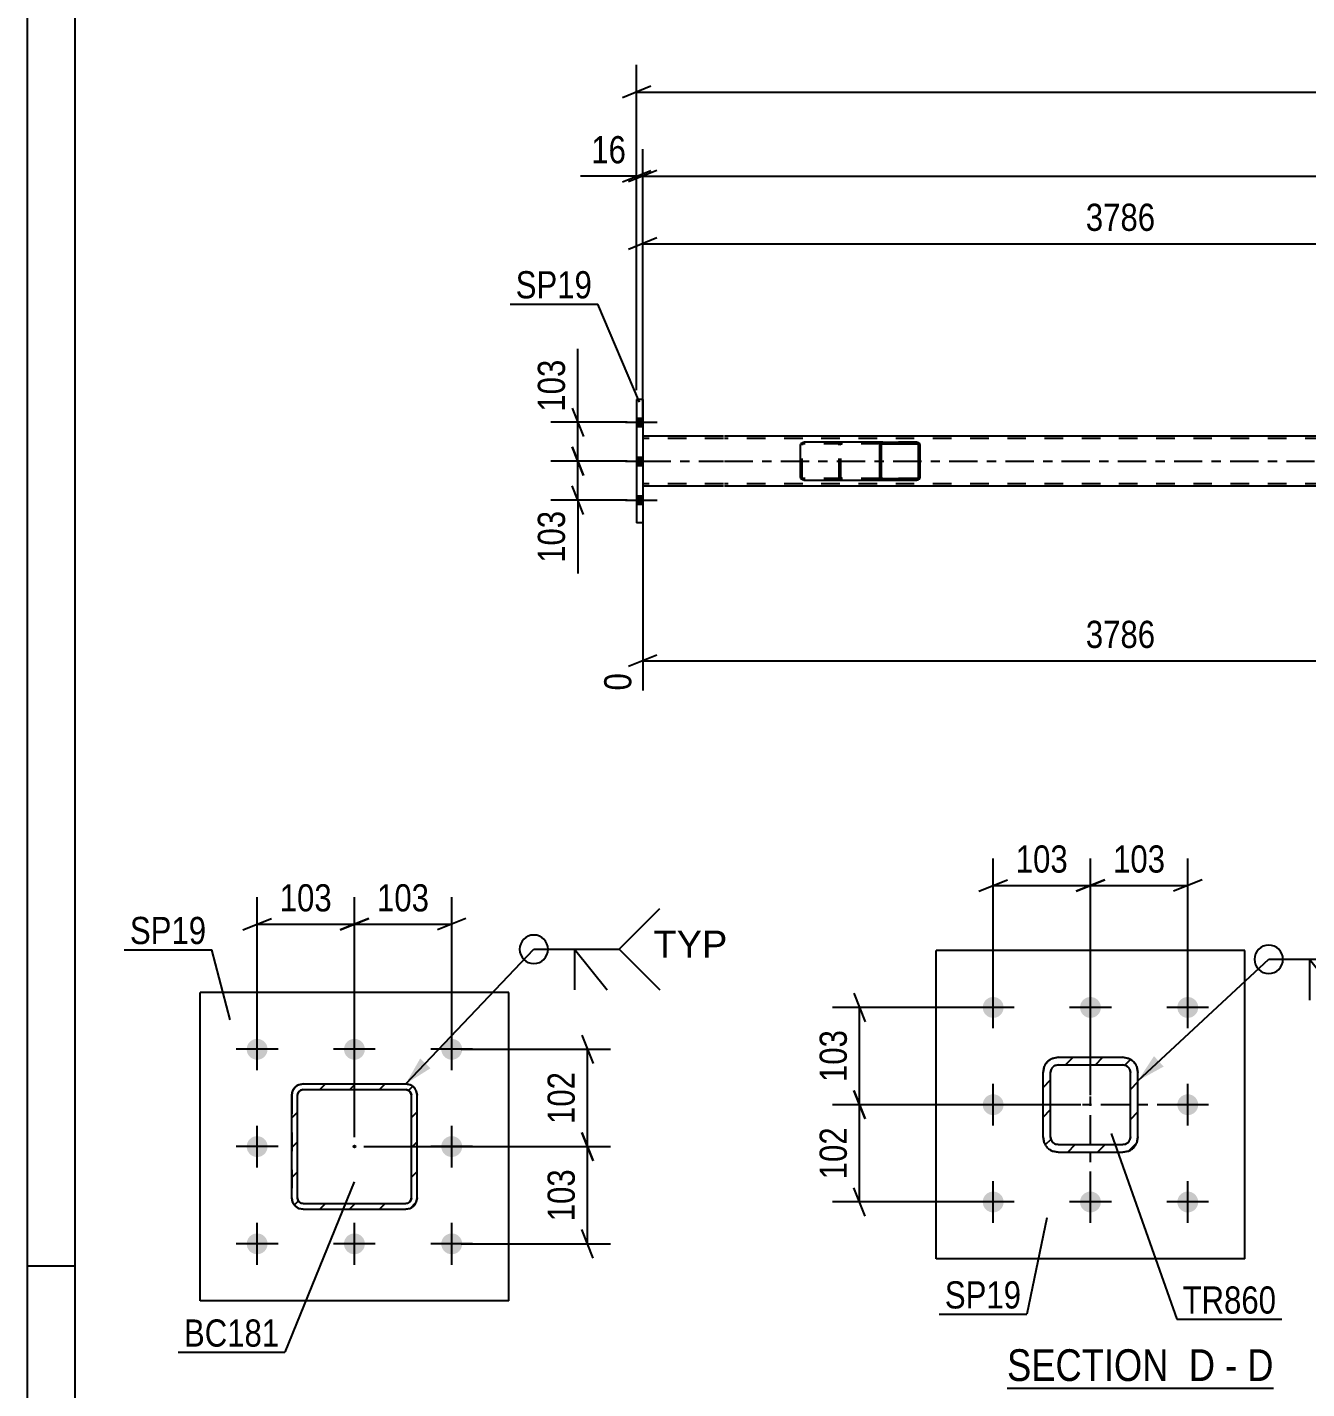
# Model space of a CAD drawing. Header units: millimetres. Extents: x 0 to 841, y 0 to 594.
# Drawn here: x 0 to 134.8, y 136.1 to 279.5 of the extents above; entities that cross this region are included whole.
import ezdxf

# ---------------------------------------------------------------- set-up
doc = ezdxf.new("R2010")
doc.units = ezdxf.units.MM
doc.linetypes.add('DXK_LINE_DOT2', pattern=[3.9198, 1.9599, -1.9599])
doc.linetypes.add('DXK_LINE_DOT3', pattern=[5.9187, 2.979, -0.9799, 0.9799, -0.9799])
doc.styles.add('Arial', font='ARIAL.TTF', dxfattribs={"height": 0.2})
doc.styles.add('Arial Narrow', font='ARIALN.TTF', dxfattribs={"height": 0.2})

# ---------------------------------------------------------------- blocks, each defined once
blk = doc.blocks.new('Unknown-815137657-1135')
at = {"color": 5, "linetype": 'Continuous'}
for p, q in [((0, 594), (0, 0)), ((5, 589), (5, 5)), ((5, 149), (0, 149))]:
    blk.add_line(p, q, dxfattribs=at)
blk = doc.blocks.new('Unknown-815137657-14 - 2077')
at = {"color": 6, "linetype": 'Continuous'}
blk.add_line((103.22, 136.15), (131.29, 136.15), dxfattribs=at)
at = {"color": 0, "linetype": 'Continuous'}
for points in [[(121.32, 136.9), (121.32, 140.4), (103.22, 140.4), (103.22, 136.9)], [(125.14, 136.9), (125.14, 140.4), (122.37, 140.4), (122.37, 136.9)], [(127.47, 136.9), (127.47, 140.4), (126.19, 140.4), (126.19, 136.9)], [(131.29, 136.9), (131.29, 140.4), (128.52, 140.4), (128.52, 136.9)]]:
    blk.add_wipeout(points, dxfattribs=at)
at = {"color": 7, "linetype": 'Continuous', "style": 'Arial Narrow'}
for s, p in [('SECTION ', (103.22, 136.9)), ('D', (122.37, 136.9)), ('D', (128.52, 136.9)), ('-', (126.19, 136.9))]:
    blk.add_text(s, height=3.34, dxfattribs=at).set_placement(p)
blk = doc.blocks.new('Part-815137657-5947 - 5882')
at = {"color": 2, "linetype": 'Continuous'}
for p, q in [((64.84, 240.32), (64.2, 240.32)), ((64.2, 240.32), (64.2, 227.32)), ((64.84, 240.32), (64.84, 227.32)), ((64.84, 227.32), (64.2, 227.32))]:
    blk.add_line(p, q, dxfattribs=at)
blk = doc.blocks.new('Part-815137657-5940 - 5882')
at = {"linetype": 'Continuous'}
h = blk.add_hatch(dxfattribs=at)
h.set_pattern_fill('', scale=0.7, style=0, pattern_type=0)
h.set_pattern_definition([(45, (94.0427, 235.6187), (-1.57154, 1.57154), [])])
h.paths.add_polyline_path([(94.07, 235.5), (94.04, 235.62), (93.97, 235.72), (93.86, 235.79), (93.73, 235.82), (90.15, 235.82), (90.02, 235.79), (89.91, 235.72), (89.84, 235.62), (89.81, 235.5), (89.81, 232.14), (89.84, 232.01), (89.91, 231.91), (90.02, 231.84), (90.15, 231.82), (93.73, 231.82), (93.86, 231.84), (93.97, 231.91), (94.04, 232.01), (94.07, 232.14)])
h.paths.add_polyline_path([(93.89, 232.08), (93.85, 232.02), (93.79, 231.99), (93.73, 231.98), (90.15, 231.98), (90.09, 231.99), (90.03, 232.02), (90, 232.08), (89.98, 232.14), (89.98, 235.5), (90, 235.56), (90.03, 235.61), (90.09, 235.64), (90.15, 235.66), (93.73, 235.66), (93.79, 235.64), (93.85, 235.61), (93.89, 235.56), (93.9, 235.5), (93.9, 232.14)])
at = {"color": 2, "linetype": 'Continuous'}
for p, q in [((81.46, 235.5), (81.49, 235.62)), ((81.46, 232.14), (81.46, 235.5)), ((81.67, 235.79), (81.8, 235.82)), ((90.15, 235.82), (81.8, 235.82)), ((89.84, 235.62), (89.81, 235.5)), ((89.81, 232.14), (89.81, 235.5)), ((89.98, 235.5), (90, 235.56)), ((89.98, 232.14), (89.98, 235.5)), ((90, 235.56), (90.03, 235.61)), ((90.15, 235.82), (90.02, 235.79)), ((90.03, 235.61), (90.09, 235.64)), ((90.09, 235.64), (90.15, 235.66)), ((90.15, 235.82), (93.73, 235.82)), ((90.15, 235.66), (93.73, 235.66)), ((93.86, 235.79), (93.73, 235.82)), ((93.73, 235.66), (93.79, 235.64)), ((93.79, 235.64), (93.85, 235.61)), ((93.85, 235.61), (93.89, 235.56)), ((93.89, 235.56), (93.9, 235.5)), ((93.9, 232.14), (93.9, 235.5)), ((94.07, 235.5), (94.04, 235.62)), ((94.07, 232.14), (94.07, 235.5)), ((81.49, 232.01), (81.46, 232.14)), ((81.8, 231.82), (81.67, 231.84)), ((81.8, 231.82), (90.15, 231.82)), ((89.81, 232.14), (89.84, 232.01)), ((90, 232.08), (89.98, 232.14)), ((90.03, 232.02), (90, 232.08)), ((90.02, 231.84), (90.15, 231.82)), ((90.09, 231.99), (90.03, 232.02)), ((90.15, 231.98), (90.09, 231.99)), ((90.15, 231.98), (93.73, 231.98)), ((90.15, 231.82), (93.73, 231.82)), ((93.79, 231.99), (93.73, 231.98)), ((93.73, 231.82), (93.86, 231.84)), ((93.85, 232.02), (93.79, 231.99)), ((93.89, 232.08), (93.85, 232.02)), ((93.9, 232.14), (93.89, 232.08)), ((94.04, 232.01), (94.07, 232.14))]:
    blk.add_line(p, q, dxfattribs=at)
at = {"color": 7, "linetype": 'DXK_LINE_DOT2'}
for p, q in [((81.65, 235.56), (81.63, 235.5)), ((81.63, 232.14), (81.63, 235.5)), ((81.68, 235.61), (81.65, 235.56)), ((81.74, 235.64), (81.68, 235.61)), ((81.8, 235.66), (81.74, 235.64)), ((93.73, 235.66), (81.8, 235.66)), ((85.38, 235.82), (85.51, 235.79)), ((85.44, 235.64), (85.38, 235.66)), ((85.5, 235.61), (85.44, 235.64)), ((85.54, 235.56), (85.5, 235.61)), ((85.55, 235.5), (85.54, 235.56)), ((85.55, 232.14), (85.55, 235.5)), ((85.69, 235.62), (85.72, 235.5)), ((85.72, 232.14), (85.72, 235.5)), ((93.73, 235.82), (90.15, 235.82)), ((81.63, 232.14), (81.65, 232.08)), ((81.65, 232.08), (81.68, 232.02)), ((81.68, 232.02), (81.74, 231.99)), ((81.74, 231.99), (81.8, 231.98)), ((93.73, 231.98), (81.8, 231.98)), ((85.38, 231.98), (85.44, 231.99)), ((85.51, 231.84), (85.38, 231.82)), ((85.44, 231.99), (85.5, 232.02)), ((85.5, 232.02), (85.54, 232.08)), ((85.54, 232.08), (85.55, 232.14)), ((85.72, 232.14), (85.69, 232.01)), ((90.15, 231.82), (93.73, 231.82))]:
    blk.add_line(p, q, dxfattribs=at)
at = {"color": 2, "linetype": 'Continuous'}
for centre, start, end in [((81.79, 235.48), 110.7583, 155.68), ((90.14, 235.48), 110.7583, 155.68), ((93.74, 235.48), 24.32, 69.2417), ((81.79, 232.15), 204.32, 249.2417), ((90.14, 232.15), 204.32, 249.2417), ((93.74, 232.15), 290.7583, 335.68)]:
    blk.add_arc(centre, 0.331, start, end, dxfattribs=at)
at = {"color": 7, "linetype": 'DXK_LINE_DOT2'}
for centre, start, end in [((85.39, 235.48), 24.32, 69.2417), ((85.39, 232.15), 290.7583, 335.68)]:
    blk.add_arc(centre, 0.331, start, end, dxfattribs=at)
blk = doc.blocks.new('Part-815137657-6059 - 5882')
at = {"color": 2, "linetype": 'Continuous'}
for p, q in [((73.36, 236.46), (64.84, 236.46)), ((164.71, 236.46), (73.46, 236.46)), ((73.36, 231.18), (64.84, 231.18)), ((164.71, 231.18), (73.46, 231.18))]:
    blk.add_line(p, q, dxfattribs=at)
at = {"color": 7, "linetype": 'DXK_LINE_DOT2'}
for p, q in [((64.84, 236.46), (64.84, 231.18)), ((73.36, 236.22), (64.84, 236.22)), ((732.38, 236.22), (73.46, 236.22)), ((73.36, 231.42), (64.84, 231.42)), ((732.38, 231.42), (73.46, 231.42))]:
    blk.add_line(p, q, dxfattribs=at)
at = {"color": 7, "linetype": 'DXK_LINE_DOT3'}
for p, q in [((64.84, 233.82), (73.36, 233.82)), ((73.46, 233.82), (732.38, 233.82))]:
    blk.add_line(p, q, dxfattribs=at)
blk = doc.blocks.new('Bolt-815137657-6135 - 5882')
at = {"linetype": 'Continuous'}
for points in [[(64.84, 237.48), (64.84, 238.36), (64.2, 238.36), (64.2, 237.48)], [(64.84, 237.48), (64.84, 238.36), (64.2, 238.36), (64.2, 237.48)], [(64.84, 237.48), (64.84, 238.36), (64.2, 238.36), (64.2, 237.48)], [(64.84, 233.38), (64.84, 234.26), (64.2, 234.26), (64.2, 233.38)], [(64.84, 233.38), (64.84, 234.26), (64.2, 234.26), (64.2, 233.38)], [(64.84, 229.28), (64.84, 230.16), (64.2, 230.16), (64.2, 229.28)], [(64.84, 229.28), (64.84, 230.16), (64.2, 230.16), (64.2, 229.28)], [(64.84, 229.28), (64.84, 230.16), (64.2, 230.16), (64.2, 229.28)]]:
    blk.add_hatch(color=1, dxfattribs=at).paths.add_polyline_path(points)
at = {"color": 1, "linetype": 'Continuous'}
for p, q in [((64.2, 238.36), (64.84, 238.36)), ((64.2, 238.36), (64.84, 238.36)), ((64.2, 238.36), (64.84, 238.36)), ((63.04, 237.92), (66.36, 237.92)), ((63.04, 237.92), (66.36, 237.92)), ((63.04, 237.92), (66.36, 237.92)), ((64.2, 237.48), (64.84, 237.48)), ((64.2, 237.48), (64.84, 237.48)), ((64.2, 237.48), (64.84, 237.48)), ((64.2, 234.26), (64.84, 234.26)), ((64.2, 234.26), (64.84, 234.26)), ((63.04, 233.82), (66.36, 233.82)), ((63.04, 233.82), (66.36, 233.82)), ((64.2, 233.38), (64.84, 233.38)), ((64.2, 233.38), (64.84, 233.38)), ((63.04, 229.72), (66.36, 229.72)), ((63.04, 229.72), (66.36, 229.72)), ((63.04, 229.72), (66.36, 229.72)), ((64.2, 230.16), (64.84, 230.16)), ((64.2, 230.16), (64.84, 230.16)), ((64.2, 230.16), (64.84, 230.16)), ((64.2, 229.28), (64.84, 229.28)), ((64.2, 229.28), (64.84, 229.28)), ((64.2, 229.28), (64.84, 229.28))]:
    blk.add_line(p, q, dxfattribs=at)
blk = doc.blocks.new('Part-815137657-7294 - 7244')
at = {"color": 2, "linetype": 'Continuous'}
for p, q in [((50.72, 177.85), (18.22, 177.85)), ((18.22, 145.35), (18.22, 177.85)), ((50.72, 145.35), (50.72, 177.85)), ((50.72, 145.35), (18.22, 145.35))]:
    blk.add_line(p, q, dxfattribs=at)
blk = doc.blocks.new('Bolt-815137657-7296 - 7244')
at = {"linetype": 'Continuous'}
for points in [[(24.22, 170.75, -1), (24.22, 172.95, -1)], [(34.47, 170.75, -1), (34.47, 172.95, -1)], [(44.72, 170.75, -1), (44.72, 172.95, -1)], [(24.22, 160.5, -1), (24.22, 162.7, -1)], [(44.72, 160.5, -1), (44.72, 162.7, -1)], [(24.22, 150.25, -1), (24.22, 152.45, -1)], [(34.47, 150.25, -1), (34.47, 152.45, -1)], [(44.72, 150.25, -1), (44.72, 152.45, -1)]]:
    blk.add_hatch(color=1, dxfattribs=at).paths.add_polyline_path(points)
at = {"color": 1, "linetype": 'Continuous'}
for p, q in [((24.22, 169.65), (24.22, 174.05)), ((34.47, 169.65), (34.47, 174.05)), ((44.72, 169.65), (44.72, 174.05)), ((26.42, 171.85), (22.02, 171.85)), ((36.67, 171.85), (32.27, 171.85)), ((46.92, 171.85), (42.52, 171.85)), ((24.22, 159.4), (24.22, 163.8)), ((44.72, 159.4), (44.72, 163.8)), ((26.42, 161.6), (22.02, 161.6)), ((46.92, 161.6), (42.52, 161.6)), ((24.22, 149.15), (24.22, 153.55)), ((34.47, 149.15), (34.47, 153.55)), ((44.72, 149.15), (44.72, 153.55)), ((26.42, 151.35), (22.02, 151.35)), ((36.67, 151.35), (32.27, 151.35)), ((46.92, 151.35), (42.52, 151.35))]:
    blk.add_line(p, q, dxfattribs=at)
blk = doc.blocks.new('Part-815137657-7371 - 7244')
at = {"linetype": 'Continuous'}
h = blk.add_hatch(dxfattribs=at)
h.set_pattern_fill('', scale=0.7, style=0, pattern_type=0)
h.set_pattern_definition([(45, (40.3293, 155.0896), (-1.57154, 1.57154), [])])
h.paths.add_polyline_path([(39.87, 155), (40.33, 155.09), (40.72, 155.35), (40.98, 155.74), (41.07, 156.2), (41.07, 167), (40.98, 167.46), (40.72, 167.85), (40.33, 168.11), (39.87, 168.2), (29.07, 168.2), (28.61, 168.11), (28.22, 167.85), (27.96, 167.46), (27.87, 167), (27.87, 156.2), (27.96, 155.74), (28.22, 155.35), (28.61, 155.09), (29.07, 155)])
h.paths.add_polyline_path([(29.07, 155.6), (28.84, 155.64), (28.65, 155.77), (28.52, 155.97), (28.47, 156.2), (28.47, 167), (28.52, 167.23), (28.65, 167.42), (28.84, 167.55), (29.07, 167.6), (39.87, 167.6), (40.1, 167.55), (40.29, 167.42), (40.42, 167.23), (40.47, 167), (40.47, 156.2), (40.42, 155.97), (40.29, 155.77), (40.1, 155.64), (39.87, 155.6)])
blk.add_hatch(color=30, dxfattribs=at).paths.add_polyline_path([(34.47, 161.5, -1), (34.47, 161.7, -1)])
at = {"color": 7, "linetype": 'DXK_LINE_DOT2'}
for p, q in [((28.61, 168.11), (29.07, 168.2)), ((29.07, 168.2), (39.87, 168.2)), ((39.87, 168.2), (40.33, 168.11)), ((27.87, 167), (27.96, 167.46)), ((27.87, 167), (27.87, 156.2)), ((28.52, 167.23), (28.47, 167)), ((28.47, 156.2), (28.47, 167)), ((28.65, 167.42), (28.52, 167.23)), ((28.84, 167.55), (28.65, 167.42)), ((29.07, 167.6), (28.84, 167.55)), ((29.07, 167.6), (39.87, 167.6)), ((40.1, 167.55), (39.87, 167.6)), ((40.29, 167.42), (40.1, 167.55)), ((40.42, 167.23), (40.29, 167.42)), ((40.47, 167), (40.42, 167.23)), ((40.47, 156.2), (40.47, 167)), ((40.98, 167.46), (41.07, 167)), ((41.07, 156.2), (41.07, 167)), ((27.96, 155.74), (27.87, 156.2)), ((28.47, 156.2), (28.52, 155.97)), ((28.52, 155.97), (28.65, 155.77)), ((29.07, 155), (28.61, 155.09)), ((28.65, 155.77), (28.84, 155.64)), ((28.84, 155.64), (29.07, 155.6)), ((29.07, 155.6), (39.87, 155.6)), ((29.07, 155), (39.87, 155)), ((39.87, 155.6), (40.1, 155.64)), ((40.33, 155.09), (39.87, 155)), ((40.1, 155.64), (40.29, 155.77)), ((40.29, 155.77), (40.42, 155.97)), ((40.42, 155.97), (40.47, 156.2)), ((41.07, 156.2), (40.98, 155.74))]:
    blk.add_line(p, q, dxfattribs=at)
at = {"color": 2, "linetype": 'Continuous'}
for p, q in [((29.07, 168.2), (28.61, 168.11)), ((29.07, 168.2), (29.07, 168.2)), ((29.07, 168.2), (39.87, 168.2)), ((39.87, 168.2), (39.87, 168.2)), ((40.33, 168.11), (39.87, 168.2)), ((27.96, 167.46), (27.87, 167)), ((27.87, 167), (27.87, 167)), ((27.87, 156.2), (27.87, 167)), ((28.47, 167), (28.52, 167.23)), ((28.47, 167), (28.47, 167)), ((28.47, 156.2), (28.47, 167)), ((28.52, 167.23), (28.65, 167.42)), ((28.65, 167.42), (28.84, 167.55)), ((28.84, 167.55), (29.07, 167.6)), ((29.07, 167.6), (29.07, 167.6)), ((29.07, 167.6), (39.87, 167.6)), ((39.87, 167.6), (39.87, 167.6)), ((39.87, 167.6), (40.1, 167.55)), ((40.1, 167.55), (40.29, 167.42)), ((40.29, 167.42), (40.42, 167.23)), ((40.42, 167.23), (40.47, 167)), ((40.47, 167), (40.47, 167)), ((40.47, 156.2), (40.47, 167)), ((41.07, 167), (40.98, 167.46)), ((41.07, 167), (41.07, 167)), ((41.07, 156.2), (41.07, 167)), ((27.87, 156.2), (27.87, 156.2)), ((27.87, 156.2), (27.96, 155.74)), ((28.47, 156.2), (28.47, 156.2)), ((28.52, 155.97), (28.47, 156.2)), ((28.65, 155.77), (28.52, 155.97)), ((28.61, 155.09), (29.07, 155)), ((28.84, 155.64), (28.65, 155.77)), ((29.07, 155.6), (28.84, 155.64)), ((29.07, 155.6), (29.07, 155.6)), ((29.07, 155.6), (39.87, 155.6)), ((29.07, 155), (29.07, 155)), ((29.07, 155), (39.87, 155)), ((40.1, 155.64), (39.87, 155.6)), ((39.87, 155.6), (39.87, 155.6)), ((39.87, 155), (40.33, 155.09)), ((39.87, 155), (39.87, 155)), ((40.29, 155.77), (40.1, 155.64)), ((40.42, 155.97), (40.29, 155.77)), ((40.47, 156.2), (40.42, 155.97)), ((40.47, 156.2), (40.47, 156.2)), ((40.98, 155.74), (41.07, 156.2)), ((41.07, 156.2), (41.07, 156.2))]:
    blk.add_line(p, q, dxfattribs=at)
at = {"color": 7, "linetype": 'DXK_LINE_DOT3'}
blk.add_line((34.47, 161.6), (34.47, 161.6), dxfattribs=at)
at = {"color": 30, "linetype": 'DXK_LINE_DOT3'}
blk.add_line((34.47, 161.6), (34.47, 161.6), dxfattribs=at)
at = {"color": 30, "linetype": 'Continuous'}
blk.add_circle((34.47, 161.6), 0.1, dxfattribs=at)
at = {"color": 7, "linetype": 'DXK_LINE_DOT2'}
for centre, start, end in [((29.07, 167), 112.5, 157.5), ((39.87, 167), 22.5, 67.5), ((29.07, 156.2), 202.5, 247.5), ((39.87, 156.2), 292.5, 337.5)]:
    blk.add_arc(centre, 1.2, start, end, dxfattribs=at)
at = {"color": 2, "linetype": 'Continuous'}
for centre, start, end in [((29.07, 167), 112.5, 157.5), ((39.87, 167), 22.5, 67.5), ((29.07, 156.2), 202.5, 247.5), ((39.87, 156.2), 292.5, 337.5)]:
    blk.add_arc(centre, 1.2, start, end, dxfattribs=at)
blk = doc.blocks.new('Bolt-815137657-2114 - 2077')
at = {"linetype": 'Continuous'}
for points in [[(101.76, 175.16, -1), (101.76, 177.36, -1)], [(112.01, 175.16, -1), (112.01, 177.36, -1)], [(122.26, 175.16, -1), (122.26, 177.36, -1)], [(101.76, 164.91, -1), (101.76, 167.11, -1)], [(122.26, 164.91, -1), (122.26, 167.11, -1)], [(101.76, 154.66, -1), (101.76, 156.86, -1)], [(112.01, 154.66, -1), (112.01, 156.86, -1)], [(122.26, 154.66, -1), (122.26, 156.86, -1)]]:
    blk.add_hatch(color=1, dxfattribs=at).paths.add_polyline_path(points)
at = {"color": 1, "linetype": 'Continuous'}
for p, q in [((101.76, 174.06), (101.76, 178.46)), ((112.01, 174.06), (112.01, 178.46)), ((122.26, 174.06), (122.26, 178.46)), ((103.96, 176.26), (99.56, 176.26)), ((114.21, 176.26), (109.81, 176.26)), ((124.46, 176.26), (120.06, 176.26)), ((101.76, 163.81), (101.76, 168.21)), ((122.26, 163.81), (122.26, 168.21)), ((103.96, 166.01), (99.56, 166.01)), ((124.46, 166.01), (120.06, 166.01)), ((101.76, 153.56), (101.76, 157.96)), ((112.01, 153.56), (112.01, 157.96)), ((122.26, 153.56), (122.26, 157.96)), ((103.96, 155.76), (99.56, 155.76)), ((114.21, 155.76), (109.81, 155.76)), ((124.46, 155.76), (120.06, 155.76))]:
    blk.add_line(p, q, dxfattribs=at)
blk = doc.blocks.new('Part-815137657-2131 - 2077')
at = {"linetype": 'Continuous'}
h = blk.add_hatch(dxfattribs=at)
h.set_pattern_fill('', scale=0.7, style=0, pattern_type=0)
h.set_pattern_definition([(45, (116.0233, 161.1349), (-1.57154, 1.57154), [])])
h.paths.add_polyline_path([(115.41, 161.01), (116.02, 161.13), (116.54, 161.48), (116.89, 162), (117.01, 162.61), (117.01, 169.41), (116.89, 170.03), (116.54, 170.54), (116.02, 170.89), (115.41, 171.01), (108.61, 171.01), (108, 170.89), (107.48, 170.54), (107.13, 170.03), (107.01, 169.41), (107.01, 162.61), (107.13, 162), (107.48, 161.48), (108, 161.13), (108.61, 161.01)])
h.paths.add_polyline_path([(108.61, 161.81), (108.3, 161.87), (108.05, 162.05), (107.87, 162.31), (107.81, 162.61), (107.81, 169.41), (107.87, 169.72), (108.05, 169.98), (108.3, 170.15), (108.61, 170.21), (115.41, 170.21), (115.72, 170.15), (115.98, 169.98), (116.15, 169.72), (116.21, 169.41), (116.21, 162.61), (116.15, 162.31), (115.98, 162.05), (115.72, 161.87), (115.41, 161.81)])
at = {"color": 7, "linetype": 'DXK_LINE_DOT3'}
for p, q in [((112.01, 156.01), (112.01, 176.01)), ((122.01, 166.01), (102.01, 166.01))]:
    blk.add_line(p, q, dxfattribs=at)
at = {"color": 7, "linetype": 'DXK_LINE_DOT2'}
for p, q in [((108, 170.89), (108.61, 171.01)), ((108.61, 171.01), (115.41, 171.01)), ((115.41, 171.01), (116.02, 170.89)), ((107.01, 169.41), (107.13, 170.03)), ((107.01, 162.61), (107.01, 169.41)), ((107.87, 169.72), (107.81, 169.41)), ((107.81, 162.61), (107.81, 169.41)), ((108.61, 170.21), (108.3, 170.15)), ((108.61, 170.21), (115.41, 170.21)), ((115.72, 170.15), (115.41, 170.21)), ((116.21, 169.41), (116.15, 169.72)), ((116.21, 162.61), (116.21, 169.41)), ((116.89, 170.03), (117.01, 169.41)), ((117.01, 162.61), (117.01, 169.41)), ((107.13, 162), (107.01, 162.61)), ((107.81, 162.61), (107.87, 162.31)), ((116.15, 162.31), (116.21, 162.61)), ((117.01, 162.61), (116.89, 162)), ((108.61, 161.01), (108, 161.13)), ((108.3, 161.87), (108.61, 161.81)), ((108.61, 161.81), (115.41, 161.81)), ((108.61, 161.01), (115.41, 161.01)), ((115.41, 161.81), (115.72, 161.87)), ((116.02, 161.13), (115.41, 161.01))]:
    blk.add_line(p, q, dxfattribs=at)
at = {"color": 2, "linetype": 'Continuous'}
for p, q in [((108.61, 171.01), (108, 170.89)), ((108.61, 171.01), (115.41, 171.01)), ((116.02, 170.89), (115.41, 171.01)), ((107.13, 170.03), (107.01, 169.41)), ((107.01, 162.61), (107.01, 169.41)), ((107.81, 169.41), (107.87, 169.72)), ((107.81, 162.61), (107.81, 169.41)), ((108.3, 170.15), (108.61, 170.21)), ((108.61, 170.21), (115.41, 170.21)), ((115.41, 170.21), (115.72, 170.15)), ((116.15, 169.72), (116.21, 169.41)), ((116.21, 162.61), (116.21, 169.41)), ((117.01, 169.41), (116.89, 170.03)), ((117.01, 162.61), (117.01, 169.41)), ((107.01, 162.61), (107.13, 162)), ((107.87, 162.31), (107.81, 162.61)), ((116.21, 162.61), (116.15, 162.31)), ((116.89, 162), (117.01, 162.61)), ((108, 161.13), (108.61, 161.01)), ((108.61, 161.81), (108.3, 161.87)), ((108.61, 161.81), (115.41, 161.81)), ((108.61, 161.01), (115.41, 161.01)), ((115.72, 161.87), (115.41, 161.81)), ((115.41, 161.01), (116.02, 161.13))]:
    blk.add_line(p, q, dxfattribs=at)
at = {"color": 7, "linetype": 'DXK_LINE_DOT2'}
for centre, radius, start, end in [((108.61, 169.41), 1.6, 112.5, 157.5), ((115.41, 169.41), 1.6, 22.5, 67.5), ((108.61, 169.41), 0.8, 112.5, 157.5), ((115.41, 169.41), 0.8, 22.5, 67.5), ((108.61, 162.61), 0.8, 202.5, 247.5), ((115.41, 162.61), 0.8, 292.5, 337.5), ((108.61, 162.61), 1.6, 202.5, 247.5), ((115.41, 162.61), 1.6, 292.5, 337.5)]:
    blk.add_arc(centre, radius, start, end, dxfattribs=at)
at = {"color": 2, "linetype": 'Continuous'}
for centre, radius, start, end in [((108.61, 169.41), 1.6, 112.5, 157.5), ((115.41, 169.41), 1.6, 22.5, 67.5), ((108.61, 169.41), 0.8, 112.5, 157.5), ((115.41, 169.41), 0.8, 22.5, 67.5), ((108.61, 162.61), 0.8, 202.5, 247.5), ((115.41, 162.61), 0.8, 292.5, 337.5), ((108.61, 162.61), 1.6, 202.5, 247.5), ((115.41, 162.61), 1.6, 292.5, 337.5)]:
    blk.add_arc(centre, radius, start, end, dxfattribs=at)
blk = doc.blocks.new('Part-815137657-2232 - 2077')
at = {"color": 2, "linetype": 'Continuous'}
for p, q in [((128.26, 182.26), (95.76, 182.26)), ((95.76, 149.76), (95.76, 182.26)), ((128.26, 149.76), (128.26, 182.26)), ((128.26, 149.76), (95.76, 149.76))]:
    blk.add_line(p, q, dxfattribs=at)
blk = doc.blocks.new('StraightDimension-815137657-6249 - 5882')
at = {"color": 7, "linetype": 'Continuous'}
for p, q in [((57.4, 235.32), (58.6, 232.32)), ((63.2, 233.82), (55.15, 233.82)), ((58, 229.72), (58, 233.82)), ((58.6, 228.22), (57.4, 231.22)), ((63.2, 229.72), (55.15, 229.72)), ((58, 229.72), (58, 221.98)), ((58, 229.72), (58, 221.98))]:
    blk.add_line(p, q, dxfattribs=at)
at = {"color": 0}
blk.add_wipeout([(57.25, 229.19), (53.05, 229.19), (53.05, 222.51), (57.25, 222.51)], dxfattribs=at)
at = {"color": 3, "style": 'Arial Narrow'}
blk.add_text('103', height=2.863, rotation=90.0002, dxfattribs=at).set_placement((56.65, 223.11))
blk = doc.blocks.new('StraightDimension-815137657-9472 - 5882')
at = {"color": 7, "linetype": 'Continuous'}
for p, q in [((64.2, 241.32), (64.2, 266.71)), ((64.84, 241.32), (64.84, 266.71)), ((62.7, 263.26), (65.7, 264.46)), ((66.34, 264.46), (63.34, 263.26)), ((64.2, 263.86), (58.3, 263.86)), ((64.2, 263.86), (58.3, 263.86)), ((64.2, 263.86), (64.84, 263.86))]:
    blk.add_line(p, q, dxfattribs=at)
at = {"color": 0}
blk.add_wipeout([(63.68, 264.61), (63.68, 268.81), (58.82, 268.81), (58.82, 264.61)], dxfattribs=at)
at = {"color": 3, "style": 'Arial Narrow'}
blk.add_text('16', height=2.863, dxfattribs=at).set_placement((59.42, 265.21))
blk = doc.blocks.new('StraightDimension-815137657-6257 - 5882')
at = {"color": 7, "linetype": 'Continuous'}
for p, q in [((58, 237.92), (58, 245.65)), ((58, 237.92), (58, 245.65)), ((57.4, 239.42), (58.6, 236.42)), ((63.2, 237.92), (55.15, 237.92)), ((58, 233.82), (58, 237.92)), ((58.6, 232.32), (57.4, 235.32)), ((63.2, 233.82), (55.15, 233.82))]:
    blk.add_line(p, q, dxfattribs=at)
at = {"color": 0}
blk.add_wipeout([(57.25, 245.13), (53.05, 245.13), (53.05, 238.44), (57.25, 238.44)], dxfattribs=at)
at = {"color": 3, "style": 'Arial Narrow'}
blk.add_text('103', height=2.863, rotation=90.0002, dxfattribs=at).set_placement((56.65, 239.04))
blk = doc.blocks.new('StraightDimension-815137657-6291 - 5882')
at = {"color": 7, "linetype": 'Continuous'}
for p, q in [((64.84, 230.18), (64.84, 209.66)), ((165.51, 221.78), (165.51, 204.18)), ((66.34, 213.39), (63.34, 212.19)), ((64.84, 212.79), (165.51, 212.79)), ((164.01, 212.19), (167.01, 213.39))]:
    blk.add_line(p, q, dxfattribs=at)
at = {"color": 0}
blk.add_wipeout([(119.43, 213.54), (119.43, 217.74), (110.92, 217.74), (110.92, 213.54)], dxfattribs=at)
at = {"color": 3, "style": 'Arial Narrow'}
blk.add_text('3786', height=2.863, dxfattribs=at).set_placement((111.52, 214.14))
at = {"color": 0, "linetype": 'Continuous'}
for points in [[(64.24, 212.09), (60.04, 212.09), (60.04, 209.06), (64.24, 209.06)], [(164.91, 212.09), (160.71, 212.09), (160.71, 203.58), (164.91, 203.58)]]:
    blk.add_wipeout(points, dxfattribs=at)
at = {"color": 3, "linetype": 'Continuous', "style": 'Arial Narrow'}
for s, height, p in [('0', 2.86, (63.64, 209.66)), ('3786', 2.863, (164.31, 204.18))]:
    blk.add_text(s, height=height, rotation=90.0002, dxfattribs=at).set_placement(p)
blk = doc.blocks.new('StraightDimension-815137657-6316 - 5882')
at = {"color": 7, "linetype": 'Continuous'}
for p, q in [((64.2, 241.32), (64.2, 275.57)), ((65.7, 273.32), (62.7, 272.12)), ((64.2, 272.72), (741.64, 272.72))]:
    blk.add_line(p, q, dxfattribs=at)
blk = doc.blocks.new('StraightDimension-815137657-6344 - 5882')
at = {"color": 7, "linetype": 'Continuous'}
for p, q in [((64.84, 237.46), (64.84, 259.59)), ((165.51, 245.86), (165.51, 259.59)), ((66.34, 257.34), (63.34, 256.14)), ((164.01, 256.14), (167.01, 257.34)), ((64.84, 256.74), (165.51, 256.74))]:
    blk.add_line(p, q, dxfattribs=at)
at = {"color": 0}
blk.add_wipeout([(119.43, 257.49), (119.43, 261.69), (110.92, 261.69), (110.92, 257.49)], dxfattribs=at)
at = {"color": 3, "style": 'Arial Narrow'}
blk.add_text('3786', height=2.863, dxfattribs=at).set_placement((111.52, 258.09))
blk = doc.blocks.new('StraightDimension-815137657-9471 - 5882')
at = {"color": 7, "linetype": 'Continuous'}
for p, q in [((64.84, 241.32), (64.84, 266.71)), ((66.34, 264.46), (63.34, 263.26)), ((64.84, 263.86), (741, 263.86))]:
    blk.add_line(p, q, dxfattribs=at)
blk = doc.blocks.new('StraightDimension-815137657-7442 - 7244')
at = {"color": 7, "linetype": 'Continuous'}
for p, q in [((58.43, 173.35), (59.63, 170.35)), ((45.72, 171.85), (61.43, 171.85)), ((59.03, 161.6), (59.03, 171.85)), ((59.63, 160.1), (58.43, 163.1)), ((35.47, 161.6), (61.43, 161.6))]:
    blk.add_line(p, q, dxfattribs=at)
at = {"color": 0}
blk.add_wipeout([(58.28, 170.07), (54.08, 170.07), (54.08, 163.38), (58.28, 163.38)], dxfattribs=at)
at = {"color": 3, "style": 'Arial Narrow'}
blk.add_text('102', height=2.863, rotation=90.0002, dxfattribs=at).set_placement((57.68, 163.98))
blk = doc.blocks.new('StraightDimension-815137657-7425 - 7244')
at = {"color": 7, "linetype": 'Continuous'}
for p, q in [((34.47, 162.6), (34.47, 187.88)), ((44.72, 172.85), (44.72, 187.88)), ((32.97, 184.43), (35.97, 185.63)), ((46.22, 185.63), (43.22, 184.43)), ((34.47, 185.03), (44.72, 185.03))]:
    blk.add_line(p, q, dxfattribs=at)
at = {"color": 0}
blk.add_wipeout([(42.94, 185.78), (42.94, 189.98), (36.25, 189.98), (36.25, 185.78)], dxfattribs=at)
at = {"color": 3, "style": 'Arial Narrow'}
blk.add_text('103', height=2.863, dxfattribs=at).set_placement((36.85, 186.38))
blk = doc.blocks.new('StraightDimension-815137657-7417 - 7244')
at = {"color": 7, "linetype": 'Continuous'}
for p, q in [((24.22, 172.85), (24.22, 187.88)), ((34.47, 162.6), (34.47, 187.88)), ((22.72, 184.43), (25.72, 185.63)), ((35.97, 185.63), (32.97, 184.43)), ((24.22, 185.03), (34.47, 185.03))]:
    blk.add_line(p, q, dxfattribs=at)
at = {"color": 0}
blk.add_wipeout([(32.69, 185.78), (32.69, 189.98), (26, 189.98), (26, 185.78)], dxfattribs=at)
at = {"color": 3, "style": 'Arial Narrow'}
blk.add_text('103', height=2.863, dxfattribs=at).set_placement((26.6, 186.38))
blk = doc.blocks.new('StraightDimension-815137657-7434 - 7244')
at = {"color": 7, "linetype": 'Continuous'}
for p, q in [((58.43, 163.1), (59.63, 160.1)), ((35.47, 161.6), (61.43, 161.6)), ((59.03, 151.35), (59.03, 161.6)), ((59.63, 149.85), (58.43, 152.85)), ((45.72, 151.35), (61.43, 151.35))]:
    blk.add_line(p, q, dxfattribs=at)
at = {"color": 0}
blk.add_wipeout([(58.28, 159.82), (54.08, 159.82), (54.08, 153.13), (58.28, 153.13)], dxfattribs=at)
at = {"color": 3, "style": 'Arial Narrow'}
blk.add_text('103', height=2.863, rotation=90.0002, dxfattribs=at).set_placement((57.68, 153.73))
blk = doc.blocks.new('StraightDimension-815137657-2260 - 2077')
at = {"color": 7, "linetype": 'Continuous'}
for p, q in [((87.09, 177.76), (88.29, 174.76)), ((100.76, 176.26), (84.84, 176.26)), ((87.69, 166.01), (87.69, 176.26)), ((88.29, 164.51), (87.09, 167.51)), ((111.01, 166.01), (84.84, 166.01))]:
    blk.add_line(p, q, dxfattribs=at)
at = {"color": 0}
blk.add_wipeout([(86.94, 174.48), (82.74, 174.48), (82.74, 167.8), (86.94, 167.8)], dxfattribs=at)
at = {"color": 3, "style": 'Arial Narrow'}
blk.add_text('103', height=2.863, rotation=90.0002, dxfattribs=at).set_placement((86.34, 168.4))
blk = doc.blocks.new('StraightDimension-815137657-2277 - 2077')
at = {"color": 7, "linetype": 'Continuous'}
for p, q in [((87.09, 167.51), (88.29, 164.51)), ((111.01, 166.01), (84.84, 166.01)), ((87.69, 155.76), (87.69, 166.01)), ((88.29, 154.26), (87.09, 157.26)), ((100.76, 155.76), (84.84, 155.76))]:
    blk.add_line(p, q, dxfattribs=at)
at = {"color": 0}
blk.add_wipeout([(86.94, 164.23), (82.74, 164.23), (82.74, 157.55), (86.94, 157.55)], dxfattribs=at)
at = {"color": 3, "style": 'Arial Narrow'}
blk.add_text('102', height=2.863, rotation=90.0002, dxfattribs=at).set_placement((86.34, 158.15))
blk = doc.blocks.new('StraightDimension-815137657-2295 - 2077')
at = {"color": 7, "linetype": 'Continuous'}
for p, q in [((112.01, 167.01), (112.01, 191.97)), ((122.26, 177.26), (122.26, 191.97)), ((110.51, 188.52), (113.51, 189.72)), ((123.76, 189.72), (120.76, 188.52)), ((112.01, 189.12), (122.26, 189.12))]:
    blk.add_line(p, q, dxfattribs=at)
at = {"color": 0}
blk.add_wipeout([(120.48, 189.87), (120.48, 194.07), (113.79, 194.07), (113.79, 189.87)], dxfattribs=at)
at = {"color": 3, "style": 'Arial Narrow'}
blk.add_text('103', height=2.863, dxfattribs=at).set_placement((114.39, 190.47))
blk = doc.blocks.new('StraightDimension-815137657-2312 - 2077')
at = {"color": 7, "linetype": 'Continuous'}
for p, q in [((101.76, 177.26), (101.76, 191.97)), ((112.01, 167.01), (112.01, 191.97)), ((100.26, 188.52), (103.26, 189.72)), ((113.51, 189.72), (110.51, 188.52)), ((101.76, 189.12), (112.01, 189.12))]:
    blk.add_line(p, q, dxfattribs=at)
at = {"color": 0}
blk.add_wipeout([(110.23, 189.87), (110.23, 194.07), (103.54, 194.07), (103.54, 189.87)], dxfattribs=at)
at = {"color": 3, "style": 'Arial Narrow'}
blk.add_text('103', height=2.863, dxfattribs=at).set_placement((104.14, 190.47))
blk = doc.blocks.new('Mark-815137657-5943 - 5882')
at = {"color": 0}
blk.add_wipeout([(59.5, 250.98), (59.5, 253.98), (51.46, 253.98), (51.46, 250.98)], dxfattribs=at)
blk.add_wipeout([(59.5, 250.98), (59.5, 253.98), (51.46, 253.98), (51.46, 250.98)], dxfattribs=at)
at = {"color": 30, "linetype": 'Continuous'}
for p in [(50.86, 250.38), (64.49, 240.05)]:
    blk.add_line(p, (60.1, 250.38), dxfattribs=at)
at = {"color": 3, "style": 'Arial Narrow'}
blk.add_text('SP19', height=2.863, dxfattribs=at).set_placement((51.46, 250.98))
blk = doc.blocks.new('WeldMark-815137657-7450 - 7244')
at = {"linetype": 'Continuous'}
blk.add_hatch(color=30, dxfattribs=at).paths.add_polyline_path([(42.48, 169.85), (39.87, 168.2), (41.4, 170.89)])
at = {"color": 30, "linetype": 'Continuous'}
for p, q in [((39.87, 168.2), (53.37, 182.39)), ((53.37, 182.39), (62.37, 182.39))]:
    blk.add_line(p, q, dxfattribs=at)
at = {"color": 3, "linetype": 'Continuous'}
for q in [(61.09, 178.1), (57.66, 178.1)]:
    blk.add_line((57.66, 182.39), q, dxfattribs=at)
for start, end in [(90, 270), (270, 90)]:
    blk.add_arc((53.37, 182.39), 1.5, start, end, dxfattribs=at)
at = {"color": 0, "linetype": 'Continuous'}
blk.add_wipeout([(73.75, 181.49), (73.75, 184.49), (65.97, 184.49), (65.97, 181.49)], dxfattribs=at)
blk.add_wipeout([(73.75, 181.49), (73.75, 184.49), (65.97, 184.49), (65.97, 181.49)], dxfattribs=at)
at = {"color": 3, "linetype": 'Continuous'}
for q in [(66.66, 186.67), (66.66, 178.1)]:
    blk.add_line((62.37, 182.39), q, dxfattribs=at)
at = {"color": 3, "linetype": 'Continuous', "style": 'Arial'}
blk.add_text('TYP', height=2.865, dxfattribs=at).set_placement((65.97, 181.49))
blk = doc.blocks.new('Mark-815137657-7290 - 7244')
at = {"color": 0}
blk.add_wipeout([(18.86, 182.94), (18.86, 185.94), (10.82, 185.94), (10.82, 182.94)], dxfattribs=at)
blk.add_wipeout([(18.86, 182.94), (18.86, 185.94), (10.82, 185.94), (10.82, 182.94)], dxfattribs=at)
at = {"color": 30, "linetype": 'Continuous'}
for p in [(10.22, 182.34), (21.39, 174.96)]:
    blk.add_line(p, (19.46, 182.34), dxfattribs=at)
at = {"color": 3, "style": 'Arial Narrow'}
blk.add_text('SP19', height=2.863, dxfattribs=at).set_placement((10.82, 182.94))
blk = doc.blocks.new('Mark-815137657-7367 - 7244')
at = {"color": 0}
blk.add_wipeout([(26.55, 140.52), (26.55, 143.52), (16.51, 143.52), (16.51, 140.52)], dxfattribs=at)
blk.add_wipeout([(26.55, 140.52), (26.55, 143.52), (16.51, 143.52), (16.51, 140.52)], dxfattribs=at)
at = {"color": 30, "linetype": 'Continuous'}
for p in [(34.44, 157.88), (15.91, 139.92)]:
    blk.add_line(p, (27.15, 139.92), dxfattribs=at)
at = {"color": 3, "style": 'Arial Narrow'}
blk.add_text('BC181', height=2.863, dxfattribs=at).set_placement((16.51, 140.52))
blk = doc.blocks.new('WeldMark-815137657-2329 - 2077')
at = {"linetype": 'Continuous'}
blk.add_hatch(color=30, dxfattribs=at).paths.add_polyline_path([(119.72, 170.03), (117.01, 168.54), (118.7, 171.13)])
at = {"color": 30, "linetype": 'Continuous'}
for p, q in [((117.01, 168.54), (130.79, 181.33)), ((130.79, 181.33), (139.79, 181.33))]:
    blk.add_line(p, q, dxfattribs=at)
at = {"color": 3, "linetype": 'Continuous'}
for q in [(138.5, 177.04), (135.08, 177.04)]:
    blk.add_line((135.08, 181.33), q, dxfattribs=at)
for start, end in [(90, 270), (270, 90)]:
    blk.add_arc((130.79, 181.33), 1.5, start, end, dxfattribs=at)
at = {"color": 0, "linetype": 'Continuous'}
blk.add_wipeout([(151.16, 180.43), (151.16, 183.43), (143.39, 183.43), (143.39, 180.43)], dxfattribs=at)
blk.add_wipeout([(151.16, 180.43), (151.16, 183.43), (143.39, 183.43), (143.39, 180.43)], dxfattribs=at)
at = {"color": 3, "linetype": 'Continuous'}
for q in [(144.08, 185.61), (144.08, 177.04)]:
    blk.add_line((139.79, 181.33), q, dxfattribs=at)
at = {"color": 3, "linetype": 'Continuous', "style": 'Arial'}
blk.add_text('TYP', height=2.865, dxfattribs=at).set_placement((143.39, 180.43))
blk = doc.blocks.new('Mark-815137657-2127 - 2077')
at = {"color": 0}
blk.add_wipeout([(131.58, 144), (131.58, 147), (121.71, 147), (121.71, 144)], dxfattribs=at)
blk.add_wipeout([(131.58, 144), (131.58, 147), (121.71, 147), (121.71, 144)], dxfattribs=at)
at = {"color": 30, "linetype": 'Continuous'}
for p, q in [((114.19, 162.97), (121.11, 143.4)), ((121.11, 143.4), (132.18, 143.4))]:
    blk.add_line(p, q, dxfattribs=at)
at = {"color": 3, "style": 'Arial Narrow'}
blk.add_text('TR860', height=2.863, dxfattribs=at).set_placement((121.71, 144))
blk = doc.blocks.new('Mark-815137657-2228 - 2077')
at = {"color": 0}
blk.add_wipeout([(104.71, 144.54), (104.71, 147.54), (96.67, 147.54), (96.67, 144.54)], dxfattribs=at)
blk.add_wipeout([(104.71, 144.54), (104.71, 147.54), (96.67, 147.54), (96.67, 144.54)], dxfattribs=at)
at = {"color": 30, "linetype": 'Continuous'}
for p in [(107.42, 154.1), (96.07, 143.94)]:
    blk.add_line(p, (105.31, 143.94), dxfattribs=at)
at = {"color": 3, "style": 'Arial Narrow'}
blk.add_text('SP19', height=2.863, dxfattribs=at).set_placement((96.67, 144.54))

msp = doc.modelspace()

# ---------------------------------------------------------------- block references
for name in ['Unknown-815137657-1135', 'Part-815137657-5947 - 5882', 'Bolt-815137657-6135 - 5882', 'Part-815137657-6059 - 5882', 'Part-815137657-5940 - 5882', 'Part-815137657-2232 - 2077', 'Bolt-815137657-2114 - 2077', 'Part-815137657-7294 - 7244', 'Part-815137657-2131 - 2077', 'Bolt-815137657-7296 - 7244', 'Part-815137657-7371 - 7244']:
    msp.add_blockref(name, (0, 0))

# ---------------------------------------------------------------- next in the draw order: block references
for name in ['StraightDimension-815137657-9472 - 5882', 'StraightDimension-815137657-6249 - 5882', 'Mark-815137657-7290 - 7244', 'StraightDimension-815137657-2260 - 2077', 'StraightDimension-815137657-7442 - 7244', 'Mark-815137657-2127 - 2077', 'Mark-815137657-7367 - 7244', 'Unknown-815137657-14 - 2077']:
    msp.add_blockref(name, (0, 0))

# ---------------------------------------------------------------- next in the draw order: block references
for name in ['StraightDimension-815137657-6257 - 5882', 'StraightDimension-815137657-6291 - 5882', 'StraightDimension-815137657-7425 - 7244', 'StraightDimension-815137657-2277 - 2077']:
    msp.add_blockref(name, (0, 0))

# ---------------------------------------------------------------- next in the draw order: block references
for name in ['StraightDimension-815137657-6316 - 5882', 'StraightDimension-815137657-2295 - 2077', 'StraightDimension-815137657-7417 - 7244', 'WeldMark-815137657-7450 - 7244', 'Mark-815137657-2228 - 2077']:
    msp.add_blockref(name, (0, 0))

# ---------------------------------------------------------------- next in the draw order: block references
for name in ['StraightDimension-815137657-6344 - 5882', 'StraightDimension-815137657-2312 - 2077', 'WeldMark-815137657-2329 - 2077', 'StraightDimension-815137657-7434 - 7244']:
    msp.add_blockref(name, (0, 0))

# ---------------------------------------------------------------- next in the draw order: block references
msp.add_blockref('StraightDimension-815137657-9471 - 5882', (0, 0))

# ---------------------------------------------------------------- next in the draw order: block references
msp.add_blockref('Mark-815137657-5943 - 5882', (0, 0))

doc.saveas('drawing.dxf')
